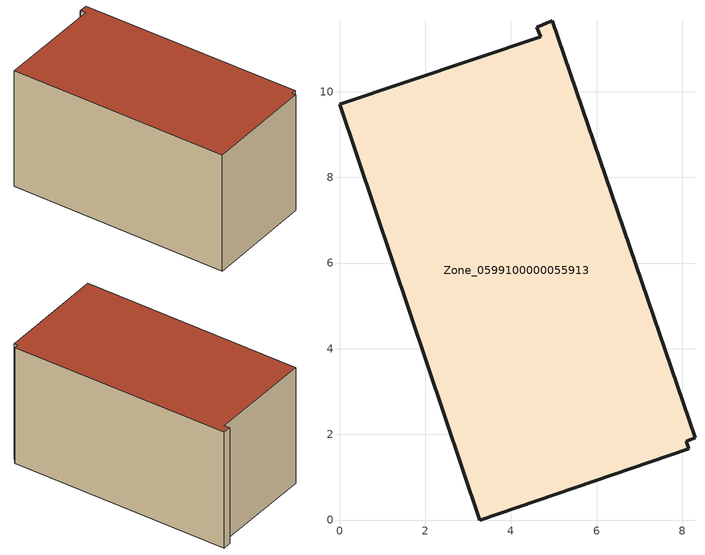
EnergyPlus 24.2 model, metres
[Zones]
Zone_0599100000055913
 floor ground (C_G): 4.7,11.28 4.61,11.5 4.97,11.65 8.3,1.92 8.1,1.84 8.15,1.67 3.27,0 0,9.71 z0
 wall outside (C_F): 8.15,1.67 8.1,1.84 8.3,1.92 4.97,11.65 4.61,11.5 4.7,11.28 0,9.71 3.27,0 8.15,1.67 z0:5.68
 roof outside (C_R): 8.3,1.92 4.97,11.65 4.61,11.5 4.7,11.28 0,9.71 3.27,0 8.15,1.67 8.1,1.84 z5.68
[BUILDING]
Pand.0599100000055913: North Axis=0; Terrain=City; Loads Convergence Tolerance Value=0.04; Temperature Convergence Tolerance Value=0.4; Solar Distribution=FullExterior; Maximum Number of Warmup Days=25; Minimum Number of Warmup Days=1
[Site:Location]
Rotterdam.The.Hague.AP_ZH_NLD Design_Conditions: Latitude=51.96; Longitude=4.45; Time Zone=1; Elevation=-4.5
[SITE:GROUNDTEMPERATURE:BUILDINGSURFACE]
18, 18, 18, 18, 18, 18, 18, 18, 18, 18, 18, 18
[MATERIAL] Thermal Absorptance=0.9; Solar Absorptance=0.7; Visible Absorptance=0.7
Name | Roughness | Thickness | Conductivity | Density | Specific Heat
G.TC.1946-1964 | MediumSmooth | 0.15 | 1 | 540 | 1210
F.TC.1946-1964 | Rough | 0.3 | 0.857143 | 1920 | 840
R.TC.1946-1964 | MediumRough | 0.2 | 0.235294 | 1500 | 1000
[CONSTRUCTION]
C_G: G.TC.1946-1964
C_F: F.TC.1946-1964
C_R: R.TC.1946-1964
[ZONE]
Zone_0599100000055913: Type=1; Multiplier=1; Ceiling Height=Autocalculate; Volume=Autocalculate; Floor Area=autocalculate; Part of Total Floor Area=Yes
[ZONEINFILTRATION:DESIGNFLOWRATE]
Infil_Zone_0599100000055913: Zone or ZoneList or Space or SpaceList=Zone_0599100000055913; Schedule=AlwaysOn; Design Flow Rate Calculation Method=Flow/Area; Flow Rate per Floor Area=0.003; Constant Term Coefficient=1; Temperature Term Coefficient=0; Velocity Term Coefficient=0; Velocity Squared Term Coefficient=0
[HVACTEMPLATE:ZONE:IDEALLOADSAIRSYSTEM]
Zone_0599100000055913: Maximum Heating Supply Air Temperature=50; Minimum Cooling Supply Air Temperature=13; Maximum Heating Supply Air Humidity Ratio=0.0156; Minimum Cooling Supply Air Humidity Ratio=0.0077; Heating Limit=NoLimit; Cooling Limit=NoLimit; Dehumidification Control Type=ConstantSensibleHeatRatio; Cooling Sensible Heat Ratio=0.7; Dehumidification Setpoint=60; Humidification Control Type=None; Humidification Setpoint=30; Outdoor Air Method=None; Outdoor Air Flow Rate per Person=0.00944; Outdoor Air Flow Rate per Zone Floor Area=0; Outdoor Air Flow Rate per Zone=0; Demand Controlled Ventilation Type=None; Outdoor Air Economizer Type=NoEconomizer; Heat Recovery Type=None; Sensible Heat Recovery Effectiveness=0.7; Latent Heat Recovery Effectiveness=0.65
[ZONECONTROL:THERMOSTAT]
ThermostatControl_Zone_0599100000055913: Zone or ZoneList=Zone_0599100000055913; Control Type Schedule=DualSetpointControlType; Control 1=Thermostat_Zone_0599100000055913; Temperature Difference Between Cutout And Setpoint=0
[THERMOSTATSETPOINT:DUALSETPOINT]
Thermostat_Zone_0599100000055913: Heating Setpoint Temperature Schedule=HeatingSetpoint_Zone_0599100000055913; Cooling Setpoint Temperature Schedule=CoolingSetpoint_Zone_0599100000055913
[SCHEDULE:COMPACT]
HeatingSetpoint_Zone_0599100000055913: Through: 12/31, For: AllDays, Until: 24:00, 21
CoolingSetpoint_Zone_0599100000055913: Through: 12/31, For: AllDays, Until: 24:00, 24
DualSetpointControlType: Through: 12/31, For: AllDays, Until: 24:00, 4
AlwaysOn: Through: 12/31, For: AllDays, Until: 24:00, 1
